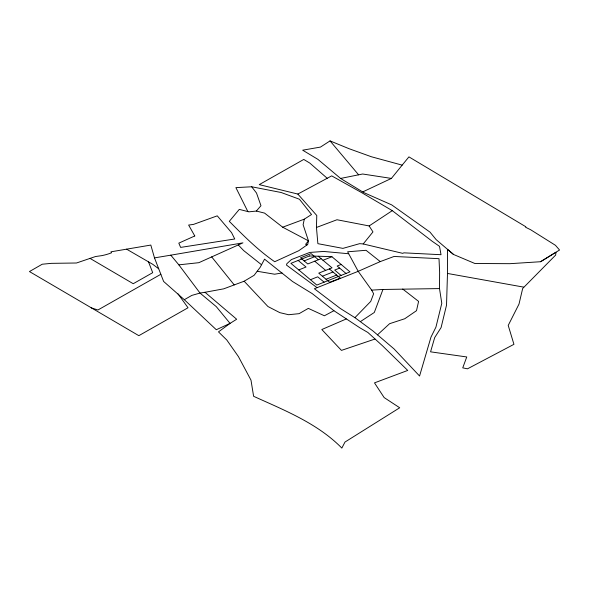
<?xml version="1.0" encoding="UTF-8"?>
<svg xmlns="http://www.w3.org/2000/svg" width="589" height="589" viewBox="0 0 589 589"><rect width="100%" height="100%" fill="white"/><g stroke="black" fill="none" stroke-linecap="round" stroke-linejoin="round"><path stroke-width="0.88" d="M439.504 288.588L439.622 272.236L439.004 258.674L394.07 256.458L380.251 261.597L358.208 271.323L314.386 288.75L340.192 308.4L354.931 317.662L372.992 330.989L394.093 348.96L419.567 376.018L430.986 337.092L435.934 327.131L441.787 303.313L439.504 288.588L382.946 289.471L371.666 290.119L358.208 271.323L347.635 251.79L366.034 250.296L380.251 261.597M297.835 194.061L331.695 175.868L361.786 192.706L392.274 210.648L432.142 241.24L439.519 246.342L441.021 254.713L403.907 252.836L402.685 253.344L363.207 243.956L359.665 243.655L342.916 248.381L317.876 243.669L316.455 227.464L316.779 215.508L297.835 194.061L259.241 184.629L303.769 159.442L309.821 163.087L327.212 178.283M453.501 254.455L447.471 249.302L447.485 273.451L446.528 305.124L441.095 327.565L434.697 337.578L430.566 351.832L466.753 356.956L462.74 367.867L467.489 368.824L513.939 344.329L508.219 325.415L518.997 304.101L522.671 288.492L555.655 255.074L555.987 252.21L540.562 261.722L509.941 263.681L474.881 263.497L453.501 254.455L436.125 239.605L430.014 232.132L391.67 204.869L363.641 192.515L340.589 178.438L317.898 159.354L302.658 150.18L320.453 147.095L330.046 140.904L348.99 148.678L371.453 156.777L402.169 165.134L408.935 156.873L525.815 226.75L525.616 227.266L530.66 229.754L555.464 245.318L559.55 250.03L540.562 261.722M247.859 211.569L235.894 187.619L251.687 186.779L281.181 192.507L299.448 199.237L311.537 214.514L304.314 219.152L303.107 224.74L308.481 240.857L307.694 244.464L298.763 250.715L274.71 261.722C258.011 250.237 243.566 235.688 229.305 221.339L239.289 209.382L248.897 211.841L256.355 211.053L264.564 213.1L282.691 227.199L308.481 240.857L305.617 244.302L306.884 245.031M382.946 289.471L374.302 312.479L360.453 321.565M362.927 191.823L391.398 178.423L402.169 165.134M363.207 243.956L372.97 231.904L369.134 225.948L336.989 219.749L316.455 227.464M256.355 211.053L260.971 205.716L256.509 193.03L251.687 186.779M354.931 317.662L370.753 301.384L373.625 293.756L371.666 290.119M377.461 334.869L389.587 323.7L404.761 318.737L416.504 310.683L418.595 301.391L402.721 289.052M369.134 225.948L392.274 210.648M204.994 292.277L223.687 288.846L244.148 281.218L254.124 275.299L260.169 267.325L264.549 259.153L292.542 281.513L312.303 293.675L333.919 310.705L359.724 327.712L367.889 332.483L382.644 345.92L407.728 370.437L374.486 382.872L384.168 397.59L399.703 407.765L344.992 442.044L341.841 448.096C317.604 423.417 284.583 410.334 253.609 396.294L250.988 380.133L238.427 356.603L226.824 340.037L218.49 331.879L230.063 323.376L236.668 319.238L204.994 292.277L200.01 293.057L191.815 295.406L184.313 299.705L163.617 281.446L154.487 257.879L150.813 245.068L110.96 251.812L111.593 252.74L110.894 253.034A38.506 22.227 0 0 1 101.602 255.663L95.536 256.524L76.482 263.003L51.412 263.349L42.239 264.218L29.45 271.558L138.835 335.671L188.024 307.767L178.047 293.882M160.849 274.297L97.921 309.991L91.207 307.841M333.919 310.705L324.399 315.778L308.327 308.378L299.094 313.665L288.603 314.717L279.841 312.656L267.936 306.523L244.148 281.218M170.795 255.17L242.933 242.859L198.846 262.687L178.85 264.851L170.795 255.17L154.487 257.879M346.295 318.951L321.822 329.523L341.443 350.396L374.987 339.043M304.138 260.898L314.74 256.679M321.086 258.674L307.789 263.96L300.486 257.835L311.088 253.623L318.391 259.742M298.756 269.917L306.03 267.023L298.189 260.448M323 260.279L331.924 256.73M341.141 264.454L337.166 266.037L346.015 273.458M310.44 279.709L317.714 276.815L324.105 282.175M339.632 268.105L334.685 270.071L341.068 275.424M322.389 276.204L332.999 271.985M326.041 279.267L336.65 275.048M282.691 227.199L304.314 219.152M340.589 178.438L362.64 174.005L391.398 178.423M282.035 272.965L274.607 274.216L257.194 271.264M348.688 253.741L323.641 251.451L309.689 252.445L291.378 259.587L286.85 263.725L286.482 265.079L317.081 287.668M523.717 287.13L447.485 273.451M126.598 249.169L152.72 264.292L158.713 268.79M89.94 258.335L133.224 283.714L152.698 272.67L148.494 261.81M261.545 264.755L243.662 250.568L238.28 244.95M318.163 256.222L332.041 267.855L318.745 273.141L329.693 282.322L340.295 278.111L329.347 268.923M314.725 261.199L325.673 270.388M184.313 299.705L216.31 329.737L230.063 323.376L216.296 306.648L200.01 293.057L178.85 264.851M330.046 140.904L358.62 174.837M211.665 256.863L234.223 284.921M194.775 235.961L178.813 243.139L180.624 247.409L234.746 238.987L231.565 232.626L217.267 215.839L193.435 224.424L188.627 225.05L194.775 235.961M309.475 255.957L290.907 263.342L316.823 285.069L349.991 271.875L331.813 256.635L309.475 255.957"/></g></svg>
